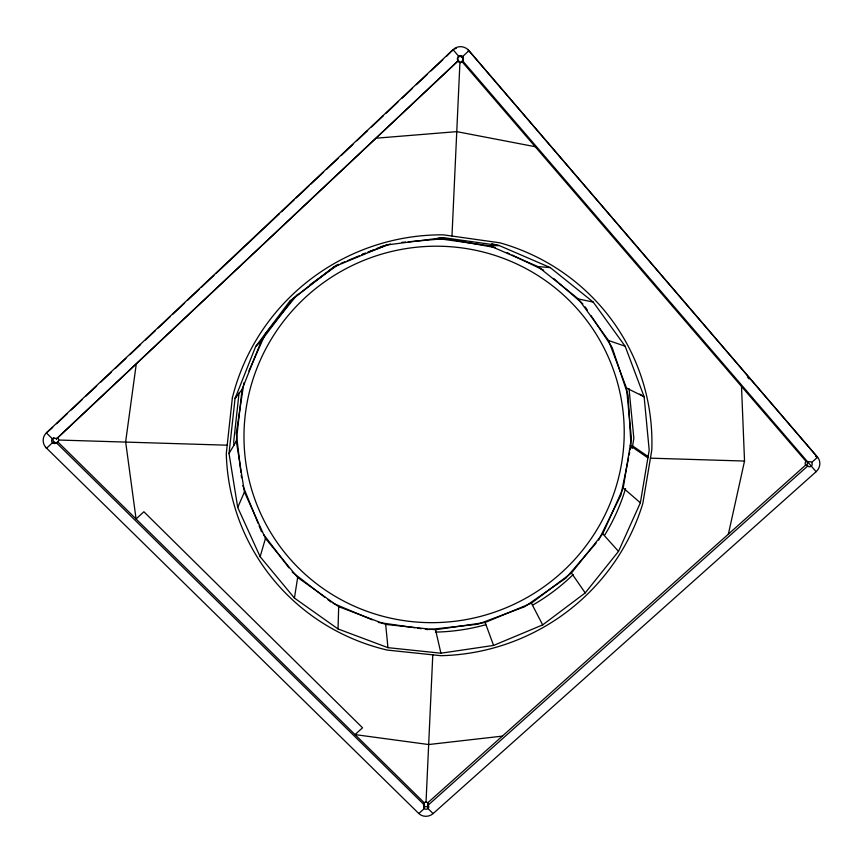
<?xml version="1.0" encoding="UTF-8"?>
<svg xmlns="http://www.w3.org/2000/svg" width="863" height="863" viewBox="0 0 863 863"><rect width="100%" height="100%" fill="white"/><g stroke="black" fill="none" stroke-linecap="round" stroke-linejoin="round"><path stroke-width="1.29" d="M385.858 245.081L443.345 237.649L499.094 245.491L550.26 267.595L593.226 302.072L625.146 346.214L644.122 396.743L649.192 450.119L640.368 502.784L618.512 551.371L585.222 592.913L542.676 624.898L493.571 645.427L440.907 653.205L387.951 647.66L338.037 628.954L338.684 606.689L297.67 577.466L265.459 538.426L244.434 491.986L236.333 441.187L242.028 389.504L261.413 340.669L293.28 298.328L334.369 266.484M426.031 802.072L432.784 654.834M451.975 236.052L459.936 62.341M338.037 628.954L294.423 598.059L260.141 556.711L237.713 507.455L229.029 453.496L235.049 398.533L255.653 346.548L289.601 301.435L293.28 298.328M239.073 392.784L233.754 441.209A200.68 197.595 -24.9 0 0 233.895 445.2M136.235 364.251L125.642 441.813L136.084 518.987L143.873 511.748L362.546 727.8L355.017 734.596L428.663 744.542L502.374 736.117M243.927 382.773L236.289 433.226L240.917 472.363M294.423 598.059L297.67 577.466M338.684 606.689L385.675 624.424L435.545 629.742L485.146 622.471L531.403 603.151L571.446 572.989L602.741 533.809L623.226 487.983L631.403 438.339L626.495 388.059L608.523 340.497L578.404 298.986L537.951 266.591L489.86 245.847L437.509 238.49L443.345 237.649M632.169 448.512L633.852 438.318L629.03 388.749M628.598 457.649L620.918 495.103L598.685 540.098M629.138 455.028L629.677 452.395M630.217 449.774L631.026 445.837L628.102 395.427L612.072 347.239M728.383 534.143L744.532 461.047L741.511 386.441M260.141 556.711L265.459 538.426M237.713 507.455L244.434 491.986M248.9 370.907L265.459 333.647L297.595 294.326M236.16 396.117L235.049 398.533L242.028 389.504M446.656 56.149L453.021 49.655A11.812 11.273 84.3 0 1 467.908 49.536L817.574 457.207A10.561 9.838 -49 0 1 816.118 471.705L433.107 813.582A10.194 9.45 -14.8 0 1 418.782 813.518L45.566 447.174A11.392 10.766 24.3 0 1 46.375 432.892L453.021 49.655L458.717 56.278A2.956 2.816 84.3 0 0 458.523 60.453L56.419 438.976A2.848 2.697 24.3 0 0 52.427 438.846L46.375 432.892L52.675 427.433M458.188 57.217L458.717 56.278A2.956 2.816 84.3 0 1 462.697 56.516L468.965 50.615L468.393 51.586M462.147 57.454L462.697 56.516A2.956 2.816 84.3 0 1 462.503 60.69L461.964 61.607L806.053 461.435L808.092 462.374M229.029 453.496L236.333 441.187M596.096 543.107L565.923 578.059L525.686 606.053M255.653 346.548L261.413 340.669M56.591 423.744L67.336 413.614M71.251 409.936L81.996 399.806M85.901 396.117L96.656 385.988M100.561 382.309L111.305 372.18M115.221 368.49L125.966 358.361M129.871 354.682L140.626 344.553M145.513 339.946L155.297 330.723M158.231 327.962L169.968 316.894M172.913 314.132L184.65 303.064M187.584 300.292L199.331 289.224M201.284 287.379L214.002 275.394M215.966 273.549L279.569 213.614M281.521 211.769L294.251 199.774M296.203 197.929L308.922 185.944M310.885 184.099L323.603 172.115M326.538 169.342L338.285 158.274M341.219 155.513L352.956 144.455M356.861 140.766L367.595 130.647M371.5 126.969L383.215 115.933M386.139 113.172L397.854 102.136M401.759 98.458L412.492 88.339M416.398 84.66L427.131 74.542M431.036 70.863L442.751 59.827M56.419 438.976L458.523 60.453M418.782 813.518L424.391 808.512A2.546 2.362 -14.8 0 0 427.972 808.534L433.107 813.582M427.627 806.118L427.972 808.534A2.546 2.362 -14.8 0 0 428.124 805.168L807.736 465.998L805.697 465.049L427.778 802.773A2.535 2.352 -14.8 0 0 423.787 803.237M811.673 462.482A2.643 2.46 -49 0 0 807.326 463.507A2.643 2.46 -49 0 0 810.109 466.743A2.643 2.46 -49 0 0 811.673 462.482L817.509 457.271L467.908 49.536M289.601 301.435L334.51 266.635L387.066 244.833M309.946 284.79L338.684 264.326L335.405 265.685M45.566 447.174L46.548 448.275L52.47 442.697A2.848 2.697 24.3 0 0 56.462 442.816L57.832 441.921L424.218 802.752L424.542 805.157A2.546 2.362 -14.8 0 0 424.391 808.512L424.057 806.096M53.862 441.802L52.47 442.697A2.848 2.697 24.3 0 1 52.427 438.846L53.819 437.973A2.837 2.675 24.3 0 0 54.045 441.964A2.837 2.675 24.3 0 0 58.145 441.565A2.837 2.675 24.3 0 0 57.206 437.649M341.133 263.301L344.801 261.78M347.25 260.766L359.493 255.685M361.942 254.671L365.61 253.15L361.964 254.445M368.026 252.147L373.981 249.677M376.365 248.695L383.517 245.728M524.769 606.689L477.811 624.262L429.062 629.526M368.091 252.179L390.356 243.981M401.673 242.374L405.588 242.039M408.188 241.802L445.545 238.555L495.233 247.605M376.408 138.177L456.764 131.64L535.2 146.71M489.86 245.847L499.094 245.491M58.641 440.033L227.196 445.2M650.432 458.167L744.532 461.047M537.951 266.591L550.26 267.595M378.318 622.417L414.92 627.746M417.53 628.124L421.435 628.696M425.351 629.267L427.962 629.645M578.404 298.986L593.226 302.072M608.523 340.497L625.146 346.214M333.096 603.313L372.18 619.828M815.492 456.3L817.574 457.207M507.217 252.686L509.645 253.851M512.072 255.017L543.625 270.162M626.495 388.059L644.122 396.743L639.774 394.078M632.601 445.923L648.34 456.732M630.206 445.621L647.897 457.854M292.169 572.029L324.995 597.423M328.016 599.753L331.025 602.094M623.226 487.983L640.368 502.784M553.561 278.415L582.859 303.895M56.462 442.816L424.542 805.157M602.741 533.809L618.512 551.371M462.503 60.69L816.118 471.705M747.369 376.861L749.106 378.9M263.744 534.65L288.986 567.854M571.446 572.989L585.222 592.913M585.168 306.84L587.401 310.184M591.123 315.772L611.489 346.376M531.403 603.151L542.676 624.898M242.827 485.589L258.134 523.377M259.094 525.75L261.511 531.705M485.146 622.471L493.571 645.427M435.545 629.742L440.907 653.205M428.124 805.168L427.778 802.773A2.535 2.352 -14.8 0 1 427.088 806.484A2.535 2.352 -14.8 0 1 423.453 805.039M241.23 475.038L241.554 477.714M385.675 624.424L387.951 647.66M452.514 50.626A11.758 11.219 84.3 0 1 453.668 49.676M454.92 48.9A11.758 11.219 84.3 0 1 456.279 48.296M458.393 61.187A11.046 10.561 83.9 0 1 460.713 62.772M806.182 465.47A2.632 2.449 -49 0 1 806.614 461.047M457.271 59.245A2.934 2.805 84.3 0 1 461.155 56.71A2.934 2.805 84.3 0 1 462.137 61.424A2.934 2.805 84.3 0 1 457.584 60.734M625.556 488.577A200.68 197.595 -24.9 0 1 604.801 534.974M573.118 574.639A200.68 197.595 -24.9 0 1 532.579 605.168M485.75 624.726A200.68 197.595 -24.9 0 1 435.535 632.094M491.834 243.679A200.68 197.595 -24.9 0 1 498.178 245.631M232.363 397.843L226.289 453.517A213.517 209.785 -24.9 0 0 387.282 650.087L440.896 655.686A213.517 209.785 -24.9 0 0 642.838 503.42L651.792 450.098A213.517 209.785 -24.9 0 0 499.839 242.805L443.355 234.833A213.517 209.785 -24.9 0 0 232.363 397.843M380.087 615.524A190.637 187.703 -24.9 0 0 618.965 388.328A190.637 187.703 -24.9 0 0 303.237 299.429A190.637 187.703 -24.9 0 0 380.087 615.524"/></g></svg>
